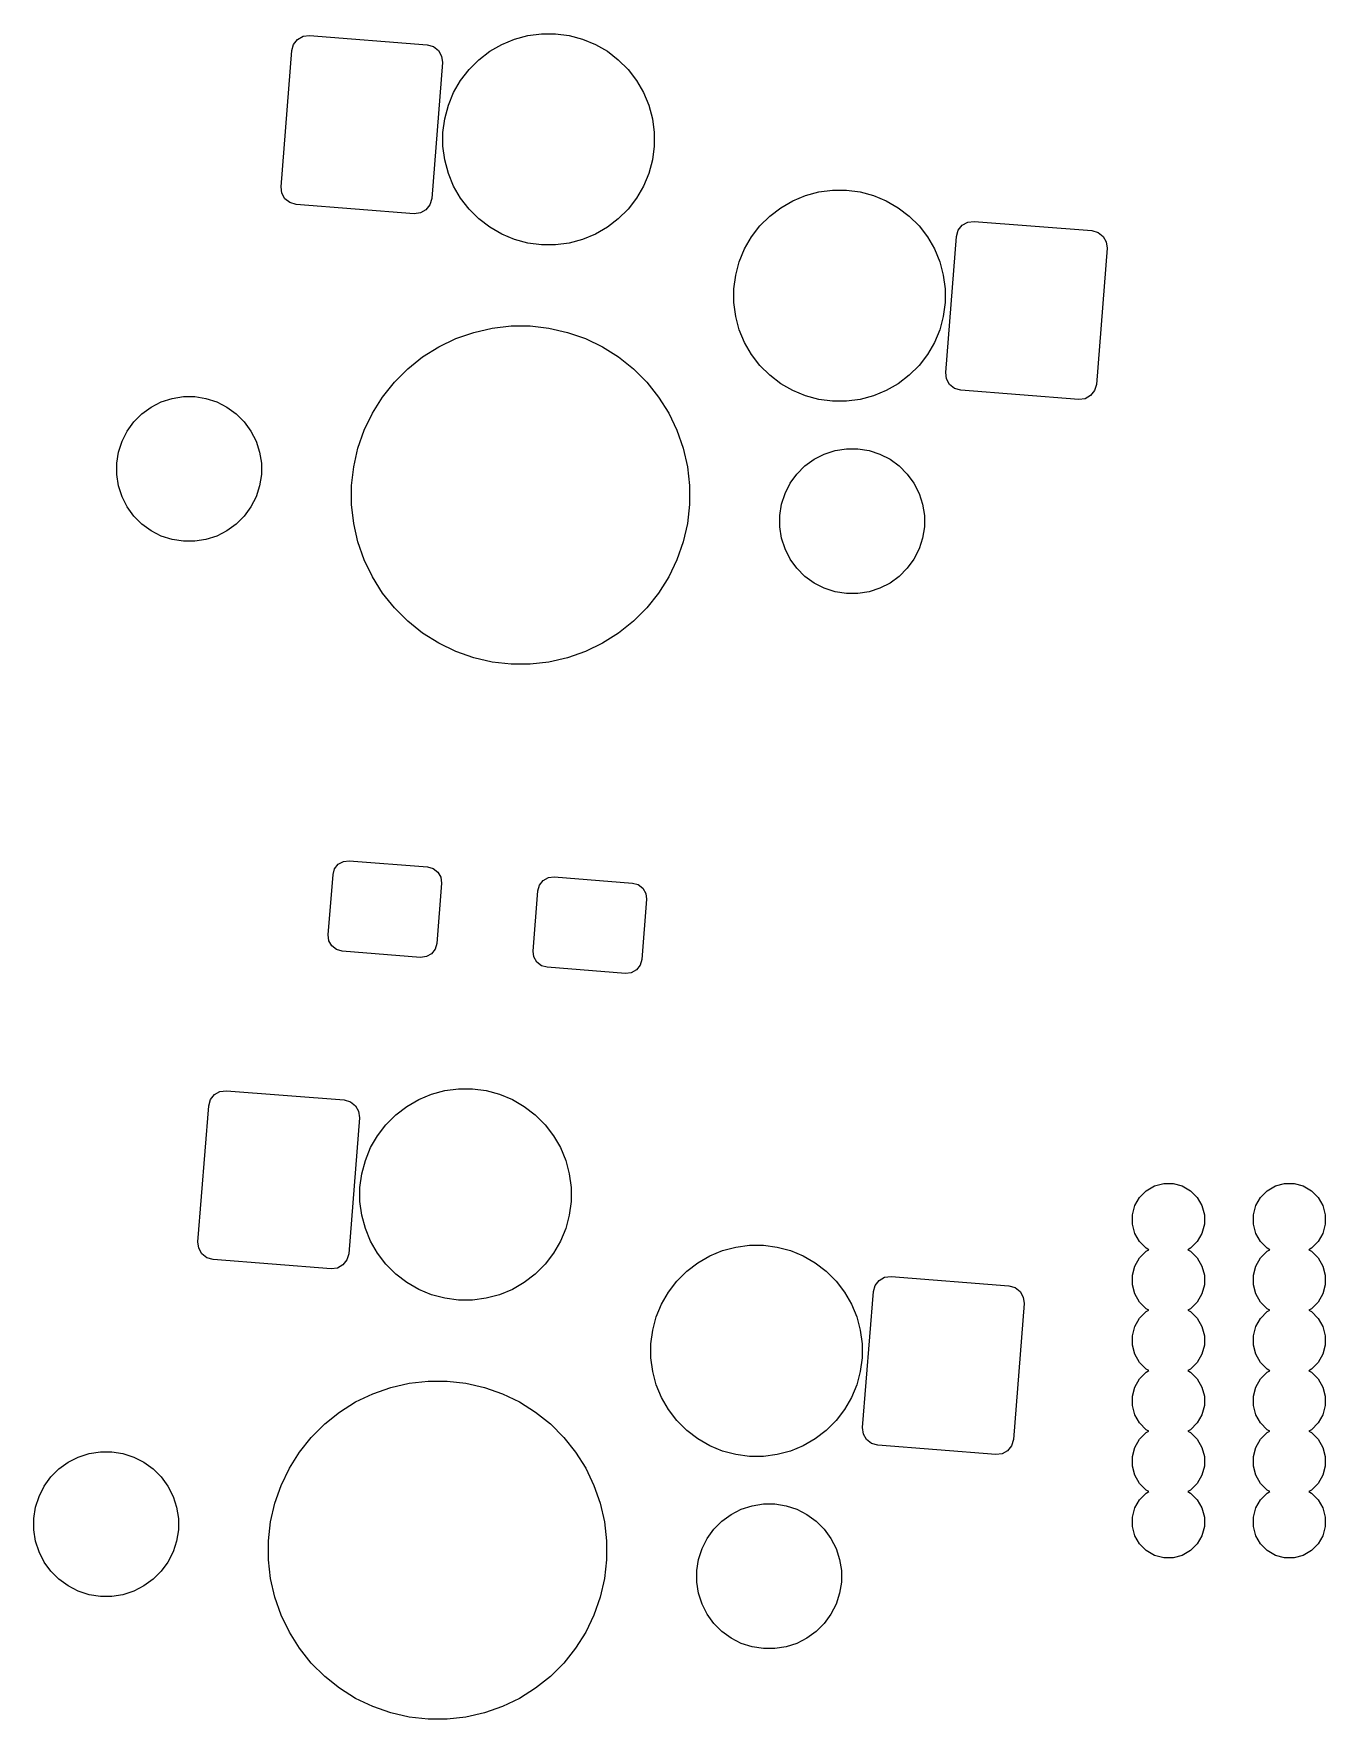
# Model space of a CAD drawing. Extents: x -173 to 103, y -39 to 59.
# Drawn here: x -75.31 to -53.94, y 14.65 to 42.52 of the extents above; entities that cross this region are included whole.
import ezdxf

# ---------------------------------------------------------------- set-up
doc = ezdxf.new("R2010")
doc.units = 0
doc.layers.add('BLACK', color=7, linetype='CONTINUOUS')

msp = doc.modelspace()

# ---------------------------------------------------------------- linework, layer by layer
at = {"layer": 'BLACK', "linetype": 'CONTINUOUS'}
for p, q in [((-71.010311, 42.342045), (-70.94467, 42.42531)), ((-70.94467, 42.42531), (-70.852162, 42.477117)), ((-70.852162, 42.477117), (-70.746869, 42.489579)), ((-70.746869, 42.489579), (-68.796379, 42.336073)), ((-67.565028, 42.343446), (-67.353542, 42.431047)), ((-67.353542, 42.431047), (-67.132431, 42.490293)), ((-67.132431, 42.490293), (-66.905478, 42.520172)), ((-66.905478, 42.520172), (-66.676568, 42.520172)), ((-66.676568, 42.520172), (-66.449615, 42.490293)), ((-66.449615, 42.490293), (-66.228504, 42.431047)), ((-66.228504, 42.431047), (-66.017018, 42.343446)), ((-71.216135, 39.990434), (-71.039091, 42.239999)), ((-71.039091, 42.239999), (-71.010311, 42.342045)), ((-68.796379, 42.336073), (-68.694332, 42.307293)), ((-68.694332, 42.307293), (-68.611068, 42.241651)), ((-68.611068, 42.241651), (-68.55926, 42.149143)), ((-68.55926, 42.149143), (-68.546799, 42.04385)), ((-68.106743, 41.927774), (-67.944878, 42.089639)), ((-67.944878, 42.089639), (-67.763271, 42.228991)), ((-67.763271, 42.228991), (-67.565028, 42.343446)), ((-66.017018, 42.343446), (-65.818775, 42.228991)), ((-65.818775, 42.228991), (-65.637168, 42.089639)), ((-65.637168, 42.089639), (-65.475303, 41.927774)), ((-68.546799, 42.04385), (-68.723843, 39.794285)), ((-68.246095, 41.746167), (-68.106743, 41.927774)), ((-65.475303, 41.927774), (-65.335951, 41.746167)), ((-68.448151, 41.336438), (-68.36055, 41.547924)), ((-68.36055, 41.547924), (-68.246095, 41.746167)), ((-65.335951, 41.746167), (-65.221496, 41.547924)), ((-65.221496, 41.547924), (-65.133895, 41.336438)), ((-68.507397, 41.115327), (-68.448151, 41.336438)), ((-65.133895, 41.336438), (-65.074649, 41.115327)), ((-68.537276, 40.888374), (-68.507397, 41.115327)), ((-65.074649, 41.115327), (-65.04477, 40.888374)), ((-68.537276, 40.659464), (-68.537276, 40.888374)), ((-65.04477, 40.888374), (-65.04477, 40.659464)), ((-68.507397, 40.432511), (-68.537276, 40.659464)), ((-68.448151, 40.2114), (-68.507397, 40.432511)), ((-65.074649, 40.432511), (-65.133895, 40.2114)), ((-65.04477, 40.659464), (-65.074649, 40.432511)), ((-68.36055, 39.999914), (-68.448151, 40.2114)), ((-65.133895, 40.2114), (-65.221496, 39.999914)), ((-71.203674, 39.885141), (-71.216135, 39.990434)), ((-71.151866, 39.792633), (-71.203674, 39.885141)), ((-68.246095, 39.801671), (-68.36055, 39.999914)), ((-65.221496, 39.999914), (-65.335951, 39.801671)), ((-62.541566, 39.845534), (-62.320455, 39.90478)), ((-62.320455, 39.90478), (-62.093502, 39.934659)), ((-62.093502, 39.934659), (-61.864592, 39.934659)), ((-61.864592, 39.934659), (-61.637639, 39.90478)), ((-61.637639, 39.90478), (-61.416528, 39.845534)), ((-71.068602, 39.726991), (-71.151866, 39.792633)), ((-70.966555, 39.698211), (-71.068602, 39.726991)), ((-69.016065, 39.544705), (-70.966555, 39.698211)), ((-68.818264, 39.608974), (-68.910772, 39.557167)), ((-68.752623, 39.692239), (-68.818264, 39.608974)), ((-68.723843, 39.794285), (-68.752623, 39.692239)), ((-68.106743, 39.620064), (-68.246095, 39.801671)), ((-67.944878, 39.458199), (-68.106743, 39.620064)), ((-65.475303, 39.620064), (-65.637168, 39.458199)), ((-65.335951, 39.801671), (-65.475303, 39.620064)), ((-63.132902, 39.504126), (-62.951295, 39.643478)), ((-62.951295, 39.643478), (-62.753052, 39.757933)), ((-62.753052, 39.757933), (-62.541566, 39.845534)), ((-61.416528, 39.845534), (-61.205042, 39.757933)), ((-61.205042, 39.757933), (-61.006799, 39.643478)), ((-61.006799, 39.643478), (-60.825192, 39.504126)), ((-68.910772, 39.557167), (-69.016065, 39.544705)), ((-67.763271, 39.318847), (-67.944878, 39.458199)), ((-67.565028, 39.204392), (-67.763271, 39.318847)), ((-65.818775, 39.318847), (-66.017018, 39.204392)), ((-65.637168, 39.458199), (-65.818775, 39.318847)), ((-63.434119, 39.160654), (-63.294767, 39.342261)), ((-63.294767, 39.342261), (-63.132902, 39.504126)), ((-60.825192, 39.504126), (-60.663327, 39.342261)), ((-60.663327, 39.342261), (-60.523975, 39.160654)), ((-60.017447, 39.270085), (-59.951806, 39.35335)), ((-59.951806, 39.35335), (-59.859298, 39.405157)), ((-59.859298, 39.405157), (-59.754005, 39.417619)), ((-59.754005, 39.417619), (-57.803515, 39.264113)), ((-67.353542, 39.116791), (-67.565028, 39.204392)), ((-67.132431, 39.057545), (-67.353542, 39.116791)), ((-66.905478, 39.027666), (-67.132431, 39.057545)), ((-66.676568, 39.027666), (-66.905478, 39.027666)), ((-66.449615, 39.057545), (-66.676568, 39.027666)), ((-66.228504, 39.116791), (-66.449615, 39.057545)), ((-66.017018, 39.204392), (-66.228504, 39.116791)), ((-63.548574, 38.962411), (-63.434119, 39.160654)), ((-60.523975, 39.160654), (-60.40952, 38.962411)), ((-60.223271, 36.918474), (-60.046227, 39.168039)), ((-60.046227, 39.168039), (-60.017447, 39.270085)), ((-57.803515, 39.264113), (-57.701468, 39.235333)), ((-57.701468, 39.235333), (-57.618204, 39.169691)), ((-57.618204, 39.169691), (-57.566396, 39.077183)), ((-57.566396, 39.077183), (-57.553935, 38.97189)), ((-63.695421, 38.529814), (-63.636175, 38.750925)), ((-63.636175, 38.750925), (-63.548574, 38.962411)), ((-60.40952, 38.962411), (-60.321919, 38.750925)), ((-60.321919, 38.750925), (-60.262673, 38.529814)), ((-57.553935, 38.97189), (-57.730979, 36.722325)), ((-63.7253, 38.302861), (-63.695421, 38.529814)), ((-60.262673, 38.529814), (-60.232794, 38.302861)), ((-63.7253, 38.073951), (-63.7253, 38.302861)), ((-60.232794, 38.302861), (-60.232794, 38.073951)), ((-63.695421, 37.846998), (-63.7253, 38.073951)), ((-60.232794, 38.073951), (-60.262673, 37.846998)), ((-68.029071, 37.582676), (-67.722949, 37.652546)), ((-67.722949, 37.652546), (-67.410929, 37.687702)), ((-67.410929, 37.687702), (-67.096935, 37.687702)), ((-67.096935, 37.687702), (-66.784915, 37.652546)), ((-66.784915, 37.652546), (-66.478793, 37.582676)), ((-63.636175, 37.625887), (-63.695421, 37.846998)), ((-63.548574, 37.414401), (-63.636175, 37.625887)), ((-60.321919, 37.625887), (-60.40952, 37.414401)), ((-60.262673, 37.846998), (-60.321919, 37.625887)), ((-68.608345, 37.342733), (-68.325446, 37.47897)), ((-68.325446, 37.47897), (-68.029071, 37.582676)), ((-66.478793, 37.582676), (-66.182418, 37.47897)), ((-66.182418, 37.47897), (-65.899519, 37.342733)), ((-63.434119, 37.216158), (-63.548574, 37.414401)), ((-60.40952, 37.414401), (-60.523975, 37.216158)), ((-69.119702, 36.979905), (-68.874212, 37.175677)), ((-68.874212, 37.175677), (-68.608345, 37.342733)), ((-65.899519, 37.342733), (-65.633652, 37.175677)), ((-65.633652, 37.175677), (-65.388162, 36.979905)), ((-63.294767, 37.034551), (-63.434119, 37.216158)), ((-60.523975, 37.216158), (-60.663327, 37.034551)), ((-69.34173, 36.757877), (-69.119702, 36.979905)), ((-65.388162, 36.979905), (-65.166134, 36.757877)), ((-63.132902, 36.872686), (-63.294767, 37.034551)), ((-62.951295, 36.733334), (-63.132902, 36.872686)), ((-60.825192, 36.872686), (-61.006799, 36.733334)), ((-60.663327, 37.034551), (-60.825192, 36.872686)), ((-60.21081, 36.813181), (-60.223271, 36.918474)), ((-60.159002, 36.720673), (-60.21081, 36.813181)), ((-73.017111, 36.490476), (-72.831128, 36.519933)), ((-72.831128, 36.519933), (-72.642826, 36.519933)), ((-72.642826, 36.519933), (-72.456843, 36.490476)), ((-69.704558, 36.24652), (-69.537502, 36.512387)), ((-69.537502, 36.512387), (-69.34173, 36.757877)), ((-65.166134, 36.757877), (-64.970362, 36.512387)), ((-64.970362, 36.512387), (-64.803306, 36.24652)), ((-62.753052, 36.618879), (-62.951295, 36.733334)), ((-62.541566, 36.531278), (-62.753052, 36.618879)), ((-62.320455, 36.472032), (-62.541566, 36.531278)), ((-61.416528, 36.531278), (-61.637639, 36.472032)), ((-61.205042, 36.618879), (-61.416528, 36.531278)), ((-61.006799, 36.733334), (-61.205042, 36.618879)), ((-60.075738, 36.655031), (-60.159002, 36.720673)), ((-59.973691, 36.626251), (-60.075738, 36.655031)), ((-58.023201, 36.472745), (-59.973691, 36.626251)), ((-57.8254, 36.537014), (-57.917908, 36.485207)), ((-57.759759, 36.620279), (-57.8254, 36.537014)), ((-57.730979, 36.722325), (-57.759759, 36.620279)), ((-73.649464, 36.10297), (-73.516315, 36.236119)), ((-73.516315, 36.236119), (-73.363975, 36.3468)), ((-73.363975, 36.3468), (-73.196197, 36.432287)), ((-73.196197, 36.432287), (-73.017111, 36.490476)), ((-72.456843, 36.490476), (-72.277757, 36.432287)), ((-72.277757, 36.432287), (-72.109979, 36.3468)), ((-72.109979, 36.3468), (-71.957639, 36.236119)), ((-71.957639, 36.236119), (-71.82449, 36.10297)), ((-69.840795, 35.963621), (-69.704558, 36.24652)), ((-64.803306, 36.24652), (-64.667069, 35.963621)), ((-62.093502, 36.442153), (-62.320455, 36.472032)), ((-61.864592, 36.442153), (-62.093502, 36.442153)), ((-61.637639, 36.472032), (-61.864592, 36.442153)), ((-57.917908, 36.485207), (-58.023201, 36.472745)), ((-73.760145, 35.95063), (-73.649464, 36.10297)), ((-71.82449, 36.10297), (-71.713809, 35.95063)), ((-69.944501, 35.667246), (-69.840795, 35.963621)), ((-64.667069, 35.963621), (-64.563363, 35.667246)), ((-73.903821, 35.603766), (-73.845632, 35.782852)), ((-73.845632, 35.782852), (-73.760145, 35.95063)), ((-71.713809, 35.95063), (-71.628322, 35.782852)), ((-71.628322, 35.782852), (-71.570133, 35.603766)), ((-73.933278, 35.417783), (-73.903821, 35.603766)), ((-73.933278, 35.229481), (-73.933278, 35.417783)), ((-71.570133, 35.603766), (-71.540676, 35.417783)), ((-71.540676, 35.417783), (-71.540676, 35.229481)), ((-70.014371, 35.361124), (-69.944501, 35.667246)), ((-64.563363, 35.667246), (-64.493493, 35.361124)), ((-62.550225, 35.373069), (-62.397885, 35.48375)), ((-62.397885, 35.48375), (-62.230107, 35.569237)), ((-62.230107, 35.569237), (-62.051021, 35.627426)), ((-62.051021, 35.627426), (-61.865038, 35.656883)), ((-61.865038, 35.656883), (-61.676736, 35.656883)), ((-61.676736, 35.656883), (-61.490753, 35.627426)), ((-61.490753, 35.627426), (-61.311667, 35.569237)), ((-61.311667, 35.569237), (-61.143889, 35.48375)), ((-61.143889, 35.48375), (-60.991549, 35.373069)), ((-73.903821, 35.043498), (-73.933278, 35.229481)), ((-71.540676, 35.229481), (-71.570133, 35.043498)), ((-70.049527, 35.049104), (-70.014371, 35.361124)), ((-64.493493, 35.361124), (-64.458337, 35.049104)), ((-62.794055, 35.08758), (-62.683374, 35.23992)), ((-62.683374, 35.23992), (-62.550225, 35.373069)), ((-60.991549, 35.373069), (-60.8584, 35.23992)), ((-60.8584, 35.23992), (-60.747719, 35.08758)), ((-73.845632, 34.864412), (-73.903821, 35.043498)), ((-73.760145, 34.696634), (-73.845632, 34.864412)), ((-71.628322, 34.864412), (-71.713809, 34.696634)), ((-71.570133, 35.043498), (-71.628322, 34.864412)), ((-70.049527, 34.73511), (-70.049527, 35.049104)), ((-64.458337, 35.049104), (-64.458337, 34.73511)), ((-62.937731, 34.740716), (-62.879542, 34.919802)), ((-62.879542, 34.919802), (-62.794055, 35.08758)), ((-60.747719, 35.08758), (-60.662232, 34.919802)), ((-60.662232, 34.919802), (-60.604043, 34.740716)), ((-73.649464, 34.544294), (-73.760145, 34.696634)), ((-71.713809, 34.696634), (-71.82449, 34.544294)), ((-70.014371, 34.42309), (-70.049527, 34.73511)), ((-64.458337, 34.73511), (-64.493493, 34.42309)), ((-62.967188, 34.554733), (-62.937731, 34.740716)), ((-60.604043, 34.740716), (-60.574586, 34.554733)), ((-73.516315, 34.411145), (-73.649464, 34.544294)), ((-73.363975, 34.300464), (-73.516315, 34.411145)), ((-73.196197, 34.214977), (-73.363975, 34.300464)), ((-72.109979, 34.300464), (-72.277757, 34.214977)), ((-71.957639, 34.411145), (-72.109979, 34.300464)), ((-71.82449, 34.544294), (-71.957639, 34.411145)), ((-69.944501, 34.116968), (-70.014371, 34.42309)), ((-64.493493, 34.42309), (-64.563363, 34.116968)), ((-62.967188, 34.366431), (-62.967188, 34.554733)), ((-62.937731, 34.180448), (-62.967188, 34.366431)), ((-60.574586, 34.366431), (-60.604043, 34.180448)), ((-60.574586, 34.554733), (-60.574586, 34.366431)), ((-73.017111, 34.156788), (-73.196197, 34.214977)), ((-72.831128, 34.127331), (-73.017111, 34.156788)), ((-72.642826, 34.127331), (-72.831128, 34.127331)), ((-72.456843, 34.156788), (-72.642826, 34.127331)), ((-72.277757, 34.214977), (-72.456843, 34.156788)), ((-69.840795, 33.820593), (-69.944501, 34.116968)), ((-64.563363, 34.116968), (-64.667069, 33.820593)), ((-62.879542, 34.001362), (-62.937731, 34.180448)), ((-62.794055, 33.833584), (-62.879542, 34.001362)), ((-60.662232, 34.001362), (-60.747719, 33.833584)), ((-60.604043, 34.180448), (-60.662232, 34.001362)), ((-69.704558, 33.537694), (-69.840795, 33.820593)), ((-64.667069, 33.820593), (-64.803306, 33.537694)), ((-62.683374, 33.681244), (-62.794055, 33.833584)), ((-60.747719, 33.833584), (-60.8584, 33.681244)), ((-69.537502, 33.271827), (-69.704558, 33.537694)), ((-64.803306, 33.537694), (-64.970362, 33.271827)), ((-62.550225, 33.548095), (-62.683374, 33.681244)), ((-62.397885, 33.437414), (-62.550225, 33.548095)), ((-60.991549, 33.548095), (-61.143889, 33.437414)), ((-60.8584, 33.681244), (-60.991549, 33.548095)), ((-69.34173, 33.026337), (-69.537502, 33.271827)), ((-64.970362, 33.271827), (-65.166134, 33.026337)), ((-62.230107, 33.351927), (-62.397885, 33.437414)), ((-62.051021, 33.293738), (-62.230107, 33.351927)), ((-61.865038, 33.264281), (-62.051021, 33.293738)), ((-61.676736, 33.264281), (-61.865038, 33.264281)), ((-61.490753, 33.293738), (-61.676736, 33.264281)), ((-61.311667, 33.351927), (-61.490753, 33.293738)), ((-61.143889, 33.437414), (-61.311667, 33.351927)), ((-69.119702, 32.804309), (-69.34173, 33.026337)), ((-65.166134, 33.026337), (-65.388162, 32.804309)), ((-68.874212, 32.608537), (-69.119702, 32.804309)), ((-68.608345, 32.441481), (-68.874212, 32.608537)), ((-65.633652, 32.608537), (-65.899519, 32.441481)), ((-65.388162, 32.804309), (-65.633652, 32.608537)), ((-68.325446, 32.305244), (-68.608345, 32.441481)), ((-65.899519, 32.441481), (-66.182418, 32.305244)), ((-68.029071, 32.201538), (-68.325446, 32.305244)), ((-67.722949, 32.131668), (-68.029071, 32.201538)), ((-67.410929, 32.096512), (-67.722949, 32.131668)), ((-67.096935, 32.096512), (-67.410929, 32.096512)), ((-66.784915, 32.131668), (-67.096935, 32.096512)), ((-66.478793, 32.201538), (-66.784915, 32.131668)), ((-66.182418, 32.305244), (-66.478793, 32.201538)), ((-70.355894, 28.616137), (-70.329416, 28.71002)), ((-70.329416, 28.71002), (-70.269027, 28.786624)), ((-70.269027, 28.786624), (-70.183919, 28.834286)), ((-70.183919, 28.834286), (-70.08705, 28.845751)), ((-70.08705, 28.845751), (-68.791057, 28.743755)), ((-68.791057, 28.743755), (-68.697174, 28.717277)), ((-68.697174, 28.717277), (-68.62057, 28.656888)), ((-70.434353, 27.61922), (-70.355894, 28.616137)), ((-68.561443, 28.47491), (-68.639902, 27.477993)), ((-68.62057, 28.656888), (-68.572908, 28.57178)), ((-68.572908, 28.57178), (-68.561443, 28.47491)), ((-66.966376, 28.349377), (-66.939898, 28.44326)), ((-66.939898, 28.44326), (-66.879509, 28.519864)), ((-66.879509, 28.519864), (-66.794401, 28.567526)), ((-66.794401, 28.567526), (-66.697532, 28.578991)), ((-66.697532, 28.578991), (-65.401539, 28.476995)), ((-65.401539, 28.476995), (-65.307656, 28.450517)), ((-65.307656, 28.450517), (-65.231052, 28.390128)), ((-67.044835, 27.35246), (-66.966376, 28.349377)), ((-65.171925, 28.20815), (-65.250384, 27.211233)), ((-65.231052, 28.390128), (-65.18339, 28.30502)), ((-65.18339, 28.30502), (-65.171925, 28.20815)), ((-70.422888, 27.52235), (-70.434353, 27.61922)), ((-70.375226, 27.437242), (-70.422888, 27.52235)), ((-70.298622, 27.376853), (-70.375226, 27.437242)), ((-70.204739, 27.350375), (-70.298622, 27.376853)), ((-68.908746, 27.248379), (-70.204739, 27.350375)), ((-68.66638, 27.38411), (-68.726769, 27.307506)), ((-68.639902, 27.477993), (-68.66638, 27.38411)), ((-67.03337, 27.25559), (-67.044835, 27.35246)), ((-68.811877, 27.259844), (-68.908746, 27.248379)), ((-68.726769, 27.307506), (-68.811877, 27.259844)), ((-66.985708, 27.170482), (-67.03337, 27.25559)), ((-66.909104, 27.110093), (-66.985708, 27.170482)), ((-66.815221, 27.083615), (-66.909104, 27.110093)), ((-65.519228, 26.981619), (-66.815221, 27.083615)), ((-65.337251, 27.040746), (-65.422359, 26.993084)), ((-65.276862, 27.11735), (-65.337251, 27.040746)), ((-65.250384, 27.211233), (-65.276862, 27.11735)), ((-65.422359, 26.993084), (-65.519228, 26.981619)), ((-72.412125, 24.793945), (-72.383345, 24.895991)), ((-72.383345, 24.895991), (-72.317704, 24.979256)), ((-72.317704, 24.979256), (-72.225196, 25.031063)), ((-72.225196, 25.031063), (-72.119903, 25.043525)), ((-72.119903, 25.043525), (-70.169413, 24.890019)), ((-70.169413, 24.890019), (-70.067366, 24.861239)), ((-70.067366, 24.861239), (-69.984102, 24.795597)), ((-69.136305, 24.782937), (-68.938062, 24.897392)), ((-68.938062, 24.897392), (-68.726576, 24.984993)), ((-68.726576, 24.984993), (-68.505465, 25.044239)), ((-68.505465, 25.044239), (-68.278512, 25.074118)), ((-68.278512, 25.074118), (-68.049602, 25.074118)), ((-68.049602, 25.074118), (-67.822649, 25.044239)), ((-67.822649, 25.044239), (-67.601538, 24.984993)), ((-67.601538, 24.984993), (-67.390052, 24.897392)), ((-67.390052, 24.897392), (-67.191809, 24.782937)), ((-72.589169, 22.54438), (-72.412125, 24.793945)), ((-69.919833, 24.597796), (-70.096877, 22.348231)), ((-69.984102, 24.795597), (-69.932294, 24.703089)), ((-69.932294, 24.703089), (-69.919833, 24.597796)), ((-69.479777, 24.48172), (-69.317912, 24.643585)), ((-69.317912, 24.643585), (-69.136305, 24.782937)), ((-67.191809, 24.782937), (-67.010202, 24.643585)), ((-67.010202, 24.643585), (-66.848337, 24.48172)), ((-69.733584, 24.10187), (-69.619129, 24.300113)), ((-69.619129, 24.300113), (-69.479777, 24.48172)), ((-66.848337, 24.48172), (-66.708985, 24.300113)), ((-66.708985, 24.300113), (-66.59453, 24.10187)), ((-69.821185, 23.890384), (-69.733584, 24.10187)), ((-66.59453, 24.10187), (-66.506929, 23.890384)), ((-69.880431, 23.669273), (-69.821185, 23.890384)), ((-66.506929, 23.890384), (-66.447683, 23.669273)), ((-69.91031, 23.44232), (-69.880431, 23.669273)), ((-69.91031, 23.21341), (-69.91031, 23.44232)), ((-66.447683, 23.669273), (-66.417804, 23.44232)), ((-66.417804, 23.44232), (-66.417804, 23.21341)), ((-56.904608, 23.39077), (-56.768961, 23.469086)), ((-56.768961, 23.469086), (-56.617667, 23.509625)), ((-56.617667, 23.509625), (-56.461035, 23.509625)), ((-56.461035, 23.509625), (-56.309741, 23.469086)), ((-56.309741, 23.469086), (-56.174094, 23.39077)), ((-54.904654, 23.390655), (-54.769007, 23.468971)), ((-54.769007, 23.468971), (-54.617713, 23.50951)), ((-54.617713, 23.50951), (-54.461081, 23.50951)), ((-54.461081, 23.50951), (-54.309787, 23.468971)), ((-54.309787, 23.468971), (-54.17414, 23.390655)), ((-69.880431, 22.986457), (-69.91031, 23.21341)), ((-66.417804, 23.21341), (-66.447683, 22.986457)), ((-57.134218, 22.993074), (-57.093679, 23.144368)), ((-57.093679, 23.144368), (-57.015363, 23.280015)), ((-57.015363, 23.280015), (-56.904608, 23.39077)), ((-56.174094, 23.39077), (-56.063339, 23.280015)), ((-56.063339, 23.280015), (-55.985023, 23.144368)), ((-55.985023, 23.144368), (-55.944484, 22.993074)), ((-55.134264, 22.992959), (-55.093725, 23.144253)), ((-55.093725, 23.144253), (-55.015409, 23.2799)), ((-55.015409, 23.2799), (-54.904654, 23.390655)), ((-54.17414, 23.390655), (-54.063385, 23.2799)), ((-54.063385, 23.2799), (-53.985069, 23.144253)), ((-53.985069, 23.144253), (-53.94453, 22.992959)), ((-69.821185, 22.765346), (-69.880431, 22.986457)), ((-66.447683, 22.986457), (-66.506929, 22.765346)), ((-57.134218, 22.836442), (-57.134218, 22.993074)), ((-55.944484, 22.993074), (-55.944484, 22.836442)), ((-55.134264, 22.836327), (-55.134264, 22.992959)), ((-53.94453, 22.992959), (-53.94453, 22.836327)), ((-69.733584, 22.55386), (-69.821185, 22.765346)), ((-66.506929, 22.765346), (-66.59453, 22.55386)), ((-57.093679, 22.685148), (-57.134218, 22.836442)), ((-57.015363, 22.549501), (-57.093679, 22.685148)), ((-55.985023, 22.685148), (-56.063339, 22.549501)), ((-55.944484, 22.836442), (-55.985023, 22.685148)), ((-55.093725, 22.685033), (-55.134264, 22.836327)), ((-55.015409, 22.549386), (-55.093725, 22.685033)), ((-53.985069, 22.685033), (-54.063385, 22.549386)), ((-53.94453, 22.836327), (-53.985069, 22.685033)), ((-72.576708, 22.439087), (-72.589169, 22.54438)), ((-72.5249, 22.346579), (-72.576708, 22.439087)), ((-72.441636, 22.280937), (-72.5249, 22.346579)), ((-70.096877, 22.348231), (-70.125657, 22.246185)), ((-69.619129, 22.355617), (-69.733584, 22.55386)), ((-69.479777, 22.17401), (-69.619129, 22.355617)), ((-66.708985, 22.355617), (-66.848337, 22.17401)), ((-66.59453, 22.55386), (-66.708985, 22.355617)), ((-64.324329, 22.197424), (-64.126086, 22.311879)), ((-64.126086, 22.311879), (-63.9146, 22.39948)), ((-63.9146, 22.39948), (-63.693489, 22.458726)), ((-63.693489, 22.458726), (-63.466536, 22.488605)), ((-63.466536, 22.488605), (-63.237626, 22.488605)), ((-63.237626, 22.488605), (-63.010673, 22.458726)), ((-63.010673, 22.458726), (-62.789562, 22.39948)), ((-62.789562, 22.39948), (-62.578076, 22.311879)), ((-62.578076, 22.311879), (-62.379833, 22.197424)), ((-56.904608, 22.438746), (-57.015363, 22.549501)), ((-57.015363, 22.280015), (-56.904608, 22.39077)), ((-56.863059, 22.414758), (-56.904608, 22.438746)), ((-56.904608, 22.39077), (-56.863059, 22.414758)), ((-56.174094, 22.438746), (-56.215642, 22.414758)), ((-56.215642, 22.414758), (-56.174094, 22.39077)), ((-56.063339, 22.549501), (-56.174094, 22.438746)), ((-56.174094, 22.39077), (-56.063339, 22.280015)), ((-54.904654, 22.438631), (-55.015409, 22.549386)), ((-55.015409, 22.2799), (-54.904654, 22.390655)), ((-54.863105, 22.414643), (-54.904654, 22.438631)), ((-54.904654, 22.390655), (-54.863105, 22.414643)), ((-54.17414, 22.438631), (-54.215688, 22.414643)), ((-54.215688, 22.414643), (-54.17414, 22.390655)), ((-54.063385, 22.549386), (-54.17414, 22.438631)), ((-54.17414, 22.390655), (-54.063385, 22.2799)), ((-72.339589, 22.252157), (-72.441636, 22.280937)), ((-70.389099, 22.098651), (-72.339589, 22.252157)), ((-70.283806, 22.111113), (-70.389099, 22.098651)), ((-70.191298, 22.16292), (-70.283806, 22.111113)), ((-70.125657, 22.246185), (-70.191298, 22.16292)), ((-69.317912, 22.012145), (-69.479777, 22.17401)), ((-66.848337, 22.17401), (-67.010202, 22.012145)), ((-64.667801, 21.896207), (-64.505936, 22.058072)), ((-64.505936, 22.058072), (-64.324329, 22.197424)), ((-62.379833, 22.197424), (-62.198226, 22.058072)), ((-62.198226, 22.058072), (-62.036361, 21.896207)), ((-57.134218, 21.993074), (-57.093679, 22.144368)), ((-57.093679, 22.144368), (-57.015363, 22.280015)), ((-56.063339, 22.280015), (-55.985023, 22.144368)), ((-55.985023, 22.144368), (-55.944484, 21.993074)), ((-55.134264, 21.992959), (-55.093725, 22.144253)), ((-55.093725, 22.144253), (-55.015409, 22.2799)), ((-54.063385, 22.2799), (-53.985069, 22.144253)), ((-53.985069, 22.144253), (-53.94453, 21.992959)), ((-69.136305, 21.872793), (-69.317912, 22.012145)), ((-68.938062, 21.758338), (-69.136305, 21.872793)), ((-68.726576, 21.670737), (-68.938062, 21.758338)), ((-67.390052, 21.758338), (-67.601538, 21.670737)), ((-67.191809, 21.872793), (-67.390052, 21.758338)), ((-67.010202, 22.012145), (-67.191809, 21.872793)), ((-64.807153, 21.7146), (-64.667801, 21.896207)), ((-62.036361, 21.896207), (-61.897009, 21.7146)), ((-61.419261, 21.721985), (-61.390481, 21.824031)), ((-61.390481, 21.824031), (-61.32484, 21.907296)), ((-61.32484, 21.907296), (-61.232332, 21.959103)), ((-61.232332, 21.959103), (-61.127039, 21.971565)), ((-61.127039, 21.971565), (-59.176549, 21.818059)), ((-59.176549, 21.818059), (-59.074502, 21.789279)), ((-59.074502, 21.789279), (-58.991238, 21.723637)), ((-57.134218, 21.836442), (-57.134218, 21.993074)), ((-57.093679, 21.685148), (-57.134218, 21.836442)), ((-55.944484, 21.836442), (-55.985023, 21.685148)), ((-55.944484, 21.993074), (-55.944484, 21.836442)), ((-55.134264, 21.836327), (-55.134264, 21.992959)), ((-55.093725, 21.685033), (-55.134264, 21.836327)), ((-53.94453, 21.836327), (-53.985069, 21.685033)), ((-53.94453, 21.992959), (-53.94453, 21.836327)), ((-68.505465, 21.611491), (-68.726576, 21.670737)), ((-68.278512, 21.581612), (-68.505465, 21.611491)), ((-68.049602, 21.581612), (-68.278512, 21.581612)), ((-67.822649, 21.611491), (-68.049602, 21.581612)), ((-67.601538, 21.670737), (-67.822649, 21.611491)), ((-65.009209, 21.304871), (-64.921608, 21.516357)), ((-64.921608, 21.516357), (-64.807153, 21.7146)), ((-61.897009, 21.7146), (-61.782554, 21.516357)), ((-61.782554, 21.516357), (-61.694953, 21.304871)), ((-61.596305, 19.47242), (-61.419261, 21.721985)), ((-58.926969, 21.525836), (-59.104013, 19.276271)), ((-58.991238, 21.723637), (-58.93943, 21.631129)), ((-58.93943, 21.631129), (-58.926969, 21.525836)), ((-57.015363, 21.549501), (-57.093679, 21.685148)), ((-56.904608, 21.438746), (-57.015363, 21.549501)), ((-56.063339, 21.549501), (-56.174094, 21.438746)), ((-55.985023, 21.685148), (-56.063339, 21.549501)), ((-55.015409, 21.549386), (-55.093725, 21.685033)), ((-54.904654, 21.438631), (-55.015409, 21.549386)), ((-54.063385, 21.549386), (-54.17414, 21.438631)), ((-53.985069, 21.685033), (-54.063385, 21.549386)), ((-65.068455, 21.08376), (-65.009209, 21.304871)), ((-61.694953, 21.304871), (-61.635707, 21.08376)), ((-57.093679, 21.144368), (-57.015363, 21.280015)), ((-57.015363, 21.280015), (-56.904608, 21.39077)), ((-56.863059, 21.414758), (-56.904608, 21.438746)), ((-56.904608, 21.39077), (-56.863059, 21.414758)), ((-56.174094, 21.438746), (-56.215642, 21.414758)), ((-56.215642, 21.414758), (-56.174094, 21.39077)), ((-56.174094, 21.39077), (-56.063339, 21.280015)), ((-56.063339, 21.280015), (-55.985023, 21.144368)), ((-55.093725, 21.144253), (-55.015409, 21.2799)), ((-55.015409, 21.2799), (-54.904654, 21.390655)), ((-54.863105, 21.414643), (-54.904654, 21.438631)), ((-54.904654, 21.390655), (-54.863105, 21.414643)), ((-54.17414, 21.438631), (-54.215688, 21.414643)), ((-54.215688, 21.414643), (-54.17414, 21.390655)), ((-54.17414, 21.390655), (-54.063385, 21.2799)), ((-54.063385, 21.2799), (-53.985069, 21.144253)), ((-65.098334, 20.856807), (-65.068455, 21.08376)), ((-61.635707, 21.08376), (-61.605828, 20.856807)), ((-57.134218, 20.993074), (-57.093679, 21.144368)), ((-57.134218, 20.836442), (-57.134218, 20.993074)), ((-55.985023, 21.144368), (-55.944484, 20.993074)), ((-55.944484, 20.993074), (-55.944484, 20.836442)), ((-55.134264, 20.992959), (-55.093725, 21.144253)), ((-55.134264, 20.836327), (-55.134264, 20.992959)), ((-53.985069, 21.144253), (-53.94453, 20.992959)), ((-53.94453, 20.992959), (-53.94453, 20.836327)), ((-65.098334, 20.627897), (-65.098334, 20.856807)), ((-65.068455, 20.400944), (-65.098334, 20.627897)), ((-61.605828, 20.627897), (-61.635707, 20.400944)), ((-61.605828, 20.856807), (-61.605828, 20.627897)), ((-57.093679, 20.685148), (-57.134218, 20.836442)), ((-57.015363, 20.549501), (-57.093679, 20.685148)), ((-55.985023, 20.685148), (-56.063339, 20.549501)), ((-55.944484, 20.836442), (-55.985023, 20.685148)), ((-55.093725, 20.685033), (-55.134264, 20.836327)), ((-55.015409, 20.549386), (-55.093725, 20.685033)), ((-53.985069, 20.685033), (-54.063385, 20.549386)), ((-53.94453, 20.836327), (-53.985069, 20.685033)), ((-65.009209, 20.179833), (-65.068455, 20.400944)), ((-61.635707, 20.400944), (-61.694953, 20.179833)), ((-56.904608, 20.438746), (-57.015363, 20.549501)), ((-57.015363, 20.280015), (-56.904608, 20.39077)), ((-56.863059, 20.414758), (-56.904608, 20.438746)), ((-56.904608, 20.39077), (-56.863059, 20.414758)), ((-56.174094, 20.438746), (-56.215642, 20.414758)), ((-56.215642, 20.414758), (-56.174094, 20.39077)), ((-56.063339, 20.549501), (-56.174094, 20.438746)), ((-56.174094, 20.39077), (-56.063339, 20.280015)), ((-54.904654, 20.438631), (-55.015409, 20.549386)), ((-55.015409, 20.2799), (-54.904654, 20.390655)), ((-54.863105, 20.414643), (-54.904654, 20.438631)), ((-54.904654, 20.390655), (-54.863105, 20.414643)), ((-54.17414, 20.438631), (-54.215688, 20.414643)), ((-54.215688, 20.414643), (-54.17414, 20.390655)), ((-54.063385, 20.549386), (-54.17414, 20.438631)), ((-54.17414, 20.390655), (-54.063385, 20.2799)), ((-69.69848, 20.032916), (-69.402105, 20.136622)), ((-69.402105, 20.136622), (-69.095983, 20.206492)), ((-69.095983, 20.206492), (-68.783963, 20.241648)), ((-68.783963, 20.241648), (-68.469969, 20.241648)), ((-68.469969, 20.241648), (-68.157949, 20.206492)), ((-68.157949, 20.206492), (-67.851827, 20.136622)), ((-67.851827, 20.136622), (-67.555452, 20.032916)), ((-64.921608, 19.968347), (-65.009209, 20.179833)), ((-61.694953, 20.179833), (-61.782554, 19.968347)), ((-57.134218, 19.993074), (-57.093679, 20.144368)), ((-57.093679, 20.144368), (-57.015363, 20.280015)), ((-56.063339, 20.280015), (-55.985023, 20.144368)), ((-55.985023, 20.144368), (-55.944484, 19.993074)), ((-55.134264, 19.992959), (-55.093725, 20.144253)), ((-55.093725, 20.144253), (-55.015409, 20.2799)), ((-54.063385, 20.2799), (-53.985069, 20.144253)), ((-53.985069, 20.144253), (-53.94453, 19.992959)), ((-70.247246, 19.729623), (-69.981379, 19.896679)), ((-69.981379, 19.896679), (-69.69848, 20.032916)), ((-67.555452, 20.032916), (-67.272553, 19.896679)), ((-67.272553, 19.896679), (-67.006686, 19.729623)), ((-64.807153, 19.770104), (-64.921608, 19.968347)), ((-61.782554, 19.968347), (-61.897009, 19.770104)), ((-57.134218, 19.836442), (-57.134218, 19.993074)), ((-57.093679, 19.685148), (-57.134218, 19.836442)), ((-55.944484, 19.836442), (-55.985023, 19.685148)), ((-55.944484, 19.993074), (-55.944484, 19.836442)), ((-55.134264, 19.836327), (-55.134264, 19.992959)), ((-55.093725, 19.685033), (-55.134264, 19.836327)), ((-53.94453, 19.836327), (-53.985069, 19.685033)), ((-53.94453, 19.992959), (-53.94453, 19.836327)), ((-70.714764, 19.311823), (-70.492736, 19.533851)), ((-70.492736, 19.533851), (-70.247246, 19.729623)), ((-67.006686, 19.729623), (-66.761196, 19.533851)), ((-66.761196, 19.533851), (-66.539168, 19.311823)), ((-64.667801, 19.588497), (-64.807153, 19.770104)), ((-64.505936, 19.426632), (-64.667801, 19.588497)), ((-62.036361, 19.588497), (-62.198226, 19.426632)), ((-61.897009, 19.770104), (-62.036361, 19.588497)), ((-57.015363, 19.549501), (-57.093679, 19.685148)), ((-56.904608, 19.438746), (-57.015363, 19.549501)), ((-56.063339, 19.549501), (-56.174094, 19.438746)), ((-55.985023, 19.685148), (-56.063339, 19.549501)), ((-55.015409, 19.549386), (-55.093725, 19.685033)), ((-54.904654, 19.438631), (-55.015409, 19.549386)), ((-54.063385, 19.549386), (-54.17414, 19.438631)), ((-53.985069, 19.685033), (-54.063385, 19.549386)), ((-70.910536, 19.066333), (-70.714764, 19.311823)), ((-66.539168, 19.311823), (-66.343396, 19.066333)), ((-64.324329, 19.28728), (-64.505936, 19.426632)), ((-64.126086, 19.172825), (-64.324329, 19.28728)), ((-62.379833, 19.28728), (-62.578076, 19.172825)), ((-62.198226, 19.426632), (-62.379833, 19.28728)), ((-61.583844, 19.367127), (-61.596305, 19.47242)), ((-61.532036, 19.274619), (-61.583844, 19.367127)), ((-61.448772, 19.208977), (-61.532036, 19.274619)), ((-59.104013, 19.276271), (-59.132793, 19.174225)), ((-57.093679, 19.144368), (-57.015363, 19.280015)), ((-57.015363, 19.280015), (-56.904608, 19.39077)), ((-56.863059, 19.414758), (-56.904608, 19.438746)), ((-56.904608, 19.39077), (-56.863059, 19.414758)), ((-56.174094, 19.438746), (-56.215642, 19.414758)), ((-56.215642, 19.414758), (-56.174094, 19.39077)), ((-56.174094, 19.39077), (-56.063339, 19.280015)), ((-56.063339, 19.280015), (-55.985023, 19.144368)), ((-55.093725, 19.144253), (-55.015409, 19.2799)), ((-55.015409, 19.2799), (-54.904654, 19.390655)), ((-54.863105, 19.414643), (-54.904654, 19.438631)), ((-54.904654, 19.390655), (-54.863105, 19.414643)), ((-54.17414, 19.438631), (-54.215688, 19.414643)), ((-54.215688, 19.414643), (-54.17414, 19.390655)), ((-54.17414, 19.390655), (-54.063385, 19.2799)), ((-54.063385, 19.2799), (-53.985069, 19.144253)), ((-74.737009, 18.900746), (-74.569231, 18.986233)), ((-74.569231, 18.986233), (-74.390145, 19.044422)), ((-74.390145, 19.044422), (-74.204162, 19.073879)), ((-74.204162, 19.073879), (-74.01586, 19.073879)), ((-74.01586, 19.073879), (-73.829877, 19.044422)), ((-73.829877, 19.044422), (-73.650791, 18.986233)), ((-73.650791, 18.986233), (-73.483013, 18.900746)), ((-71.077592, 18.800466), (-70.910536, 19.066333)), ((-66.343396, 19.066333), (-66.17634, 18.800466)), ((-63.9146, 19.085224), (-64.126086, 19.172825)), ((-63.693489, 19.025978), (-63.9146, 19.085224)), ((-63.466536, 18.996099), (-63.693489, 19.025978)), ((-63.237626, 18.996099), (-63.466536, 18.996099)), ((-63.010673, 19.025978), (-63.237626, 18.996099)), ((-62.789562, 19.085224), (-63.010673, 19.025978)), ((-62.578076, 19.172825), (-62.789562, 19.085224)), ((-61.346725, 19.180197), (-61.448772, 19.208977)), ((-59.396235, 19.026691), (-61.346725, 19.180197)), ((-59.290942, 19.039153), (-59.396235, 19.026691)), ((-59.198434, 19.09096), (-59.290942, 19.039153)), ((-59.132793, 19.174225), (-59.198434, 19.09096)), ((-57.134218, 18.993074), (-57.093679, 19.144368)), ((-57.134218, 18.836442), (-57.134218, 18.993074)), ((-55.985023, 19.144368), (-55.944484, 18.993074)), ((-55.944484, 18.993074), (-55.944484, 18.836442)), ((-55.134264, 18.992959), (-55.093725, 19.144253)), ((-55.134264, 18.836327), (-55.134264, 18.992959)), ((-53.985069, 19.144253), (-53.94453, 18.992959)), ((-53.94453, 18.992959), (-53.94453, 18.836327)), ((-75.022498, 18.656916), (-74.889349, 18.790065)), ((-74.889349, 18.790065), (-74.737009, 18.900746)), ((-73.483013, 18.900746), (-73.330673, 18.790065)), ((-73.330673, 18.790065), (-73.197524, 18.656916)), ((-71.213829, 18.517567), (-71.077592, 18.800466)), ((-66.17634, 18.800466), (-66.040103, 18.517567)), ((-57.093679, 18.685148), (-57.134218, 18.836442)), ((-57.015363, 18.549501), (-57.093679, 18.685148)), ((-55.985023, 18.685148), (-56.063339, 18.549501)), ((-55.944484, 18.836442), (-55.985023, 18.685148)), ((-55.093725, 18.685033), (-55.134264, 18.836327)), ((-55.015409, 18.549386), (-55.093725, 18.685033)), ((-53.985069, 18.685033), (-54.063385, 18.549386)), ((-53.94453, 18.836327), (-53.985069, 18.685033)), ((-75.218666, 18.336798), (-75.133179, 18.504576)), ((-75.133179, 18.504576), (-75.022498, 18.656916)), ((-73.197524, 18.656916), (-73.086843, 18.504576)), ((-73.086843, 18.504576), (-73.001356, 18.336798)), ((-71.317535, 18.221192), (-71.213829, 18.517567)), ((-66.040103, 18.517567), (-65.936397, 18.221192)), ((-56.904608, 18.438746), (-57.015363, 18.549501)), ((-56.863059, 18.414758), (-56.904608, 18.438746)), ((-56.904608, 18.39077), (-56.863059, 18.414758)), ((-56.174094, 18.438746), (-56.215642, 18.414758)), ((-56.215642, 18.414758), (-56.174094, 18.39077)), ((-56.063339, 18.549501), (-56.174094, 18.438746)), ((-54.904654, 18.438631), (-55.015409, 18.549386)), ((-54.863105, 18.414643), (-54.904654, 18.438631)), ((-54.904654, 18.390655), (-54.863105, 18.414643)), ((-54.17414, 18.438631), (-54.215688, 18.414643)), ((-54.215688, 18.414643), (-54.17414, 18.390655)), ((-54.063385, 18.549386), (-54.17414, 18.438631)), ((-75.306312, 17.971729), (-75.276855, 18.157712)), ((-75.276855, 18.157712), (-75.218666, 18.336798)), ((-73.001356, 18.336798), (-72.943167, 18.157712)), ((-72.943167, 18.157712), (-72.91371, 17.971729)), ((-71.387405, 17.91507), (-71.317535, 18.221192)), ((-65.936397, 18.221192), (-65.866527, 17.91507)), ((-63.770919, 18.037696), (-63.603141, 18.123183)), ((-63.603141, 18.123183), (-63.424055, 18.181372)), ((-63.424055, 18.181372), (-63.238072, 18.210829)), ((-63.238072, 18.210829), (-63.04977, 18.210829)), ((-63.04977, 18.210829), (-62.863787, 18.181372)), ((-62.863787, 18.181372), (-62.684701, 18.123183)), ((-62.684701, 18.123183), (-62.516923, 18.037696)), ((-57.134218, 17.993074), (-57.093679, 18.144368)), ((-57.093679, 18.144368), (-57.015363, 18.280015)), ((-57.015363, 18.280015), (-56.904608, 18.39077)), ((-56.174094, 18.39077), (-56.063339, 18.280015)), ((-56.063339, 18.280015), (-55.985023, 18.144368)), ((-55.985023, 18.144368), (-55.944484, 17.993074)), ((-55.134264, 17.992959), (-55.093725, 18.144253)), ((-55.093725, 18.144253), (-55.015409, 18.2799)), ((-55.015409, 18.2799), (-54.904654, 18.390655)), ((-54.17414, 18.390655), (-54.063385, 18.2799)), ((-54.063385, 18.2799), (-53.985069, 18.144253)), ((-53.985069, 18.144253), (-53.94453, 17.992959)), ((-75.306312, 17.783427), (-75.306312, 17.971729)), ((-72.91371, 17.971729), (-72.91371, 17.783427)), ((-71.422561, 17.60305), (-71.387405, 17.91507)), ((-65.866527, 17.91507), (-65.831371, 17.60305)), ((-64.056408, 17.793866), (-63.923259, 17.927015)), ((-63.923259, 17.927015), (-63.770919, 18.037696)), ((-62.516923, 18.037696), (-62.364583, 17.927015)), ((-62.364583, 17.927015), (-62.231434, 17.793866)), ((-57.134218, 17.836442), (-57.134218, 17.993074)), ((-55.944484, 17.993074), (-55.944484, 17.836442)), ((-55.134264, 17.836327), (-55.134264, 17.992959)), ((-53.94453, 17.992959), (-53.94453, 17.836327)), ((-75.276855, 17.597444), (-75.306312, 17.783427)), ((-75.218666, 17.418358), (-75.276855, 17.597444)), ((-72.943167, 17.597444), (-73.001356, 17.418358)), ((-72.91371, 17.783427), (-72.943167, 17.597444)), ((-71.422561, 17.289056), (-71.422561, 17.60305)), ((-65.831371, 17.60305), (-65.831371, 17.289056)), ((-64.252576, 17.473748), (-64.167089, 17.641526)), ((-64.167089, 17.641526), (-64.056408, 17.793866)), ((-62.231434, 17.793866), (-62.120753, 17.641526)), ((-62.120753, 17.641526), (-62.035266, 17.473748)), ((-57.093679, 17.685148), (-57.134218, 17.836442)), ((-57.015363, 17.549501), (-57.093679, 17.685148)), ((-55.985023, 17.685148), (-56.063339, 17.549501)), ((-55.944484, 17.836442), (-55.985023, 17.685148)), ((-55.093725, 17.685033), (-55.134264, 17.836327)), ((-55.015409, 17.549386), (-55.093725, 17.685033)), ((-53.985069, 17.685033), (-54.063385, 17.549386)), ((-53.94453, 17.836327), (-53.985069, 17.685033)), ((-75.133179, 17.25058), (-75.218666, 17.418358)), ((-73.001356, 17.418358), (-73.086843, 17.25058)), ((-71.387405, 16.977036), (-71.422561, 17.289056)), ((-65.831371, 17.289056), (-65.866527, 16.977036)), ((-64.340222, 17.108679), (-64.310765, 17.294662)), ((-64.310765, 17.294662), (-64.252576, 17.473748)), ((-62.035266, 17.473748), (-61.977077, 17.294662)), ((-61.977077, 17.294662), (-61.94762, 17.108679)), ((-56.904608, 17.438746), (-57.015363, 17.549501)), ((-56.768961, 17.36043), (-56.904608, 17.438746)), ((-56.617667, 17.319891), (-56.768961, 17.36043)), ((-56.461035, 17.319891), (-56.617667, 17.319891)), ((-56.309741, 17.36043), (-56.461035, 17.319891)), ((-56.174094, 17.438746), (-56.309741, 17.36043)), ((-56.063339, 17.549501), (-56.174094, 17.438746)), ((-54.904654, 17.438631), (-55.015409, 17.549386)), ((-54.769007, 17.360315), (-54.904654, 17.438631)), ((-54.617713, 17.319776), (-54.769007, 17.360315)), ((-54.461081, 17.319776), (-54.617713, 17.319776)), ((-54.309787, 17.360315), (-54.461081, 17.319776)), ((-54.17414, 17.438631), (-54.309787, 17.360315)), ((-54.063385, 17.549386), (-54.17414, 17.438631)), ((-75.022498, 17.09824), (-75.133179, 17.25058)), ((-74.889349, 16.965091), (-75.022498, 17.09824)), ((-73.197524, 17.09824), (-73.330673, 16.965091)), ((-73.086843, 17.25058), (-73.197524, 17.09824)), ((-64.340222, 16.920377), (-64.340222, 17.108679)), ((-61.94762, 17.108679), (-61.94762, 16.920377)), ((-74.737009, 16.85441), (-74.889349, 16.965091)), ((-74.569231, 16.768923), (-74.737009, 16.85441)), ((-74.390145, 16.710734), (-74.569231, 16.768923)), ((-73.650791, 16.768923), (-73.829877, 16.710734)), ((-73.483013, 16.85441), (-73.650791, 16.768923)), ((-73.330673, 16.965091), (-73.483013, 16.85441)), ((-71.317535, 16.670914), (-71.387405, 16.977036)), ((-65.866527, 16.977036), (-65.936397, 16.670914)), ((-64.310765, 16.734394), (-64.340222, 16.920377)), ((-64.252576, 16.555308), (-64.310765, 16.734394)), ((-61.977077, 16.734394), (-62.035266, 16.555308)), ((-61.94762, 16.920377), (-61.977077, 16.734394)), ((-74.204162, 16.681277), (-74.390145, 16.710734)), ((-74.01586, 16.681277), (-74.204162, 16.681277)), ((-73.829877, 16.710734), (-74.01586, 16.681277)), ((-71.213829, 16.374539), (-71.317535, 16.670914)), ((-65.936397, 16.670914), (-66.040103, 16.374539)), ((-64.167089, 16.38753), (-64.252576, 16.555308)), ((-62.035266, 16.555308), (-62.120753, 16.38753)), ((-71.077592, 16.09164), (-71.213829, 16.374539)), ((-66.040103, 16.374539), (-66.17634, 16.09164)), ((-64.056408, 16.23519), (-64.167089, 16.38753)), ((-63.923259, 16.102041), (-64.056408, 16.23519)), ((-62.231434, 16.23519), (-62.364583, 16.102041)), ((-62.120753, 16.38753), (-62.231434, 16.23519)), ((-70.910536, 15.825773), (-71.077592, 16.09164)), ((-66.17634, 16.09164), (-66.343396, 15.825773)), ((-63.770919, 15.99136), (-63.923259, 16.102041)), ((-63.603141, 15.905873), (-63.770919, 15.99136)), ((-63.424055, 15.847684), (-63.603141, 15.905873)), ((-62.684701, 15.905873), (-62.863787, 15.847684)), ((-62.516923, 15.99136), (-62.684701, 15.905873)), ((-62.364583, 16.102041), (-62.516923, 15.99136)), ((-70.714764, 15.580283), (-70.910536, 15.825773)), ((-66.343396, 15.825773), (-66.539168, 15.580283)), ((-63.238072, 15.818227), (-63.424055, 15.847684)), ((-63.04977, 15.818227), (-63.238072, 15.818227)), ((-62.863787, 15.847684), (-63.04977, 15.818227)), ((-70.492736, 15.358255), (-70.714764, 15.580283)), ((-70.247246, 15.162483), (-70.492736, 15.358255)), ((-66.761196, 15.358255), (-67.006686, 15.162483)), ((-66.539168, 15.580283), (-66.761196, 15.358255)), ((-69.981379, 14.995427), (-70.247246, 15.162483)), ((-67.006686, 15.162483), (-67.272553, 14.995427)), ((-69.69848, 14.85919), (-69.981379, 14.995427)), ((-69.402105, 14.755484), (-69.69848, 14.85919)), ((-67.555452, 14.85919), (-67.851827, 14.755484)), ((-67.272553, 14.995427), (-67.555452, 14.85919)), ((-69.095983, 14.685614), (-69.402105, 14.755484)), ((-68.783963, 14.650458), (-69.095983, 14.685614)), ((-68.469969, 14.650458), (-68.783963, 14.650458)), ((-68.157949, 14.685614), (-68.469969, 14.650458)), ((-67.851827, 14.755484), (-68.157949, 14.685614))]:
    msp.add_line(p, q, dxfattribs=at)

doc.saveas('drawing.dxf')
